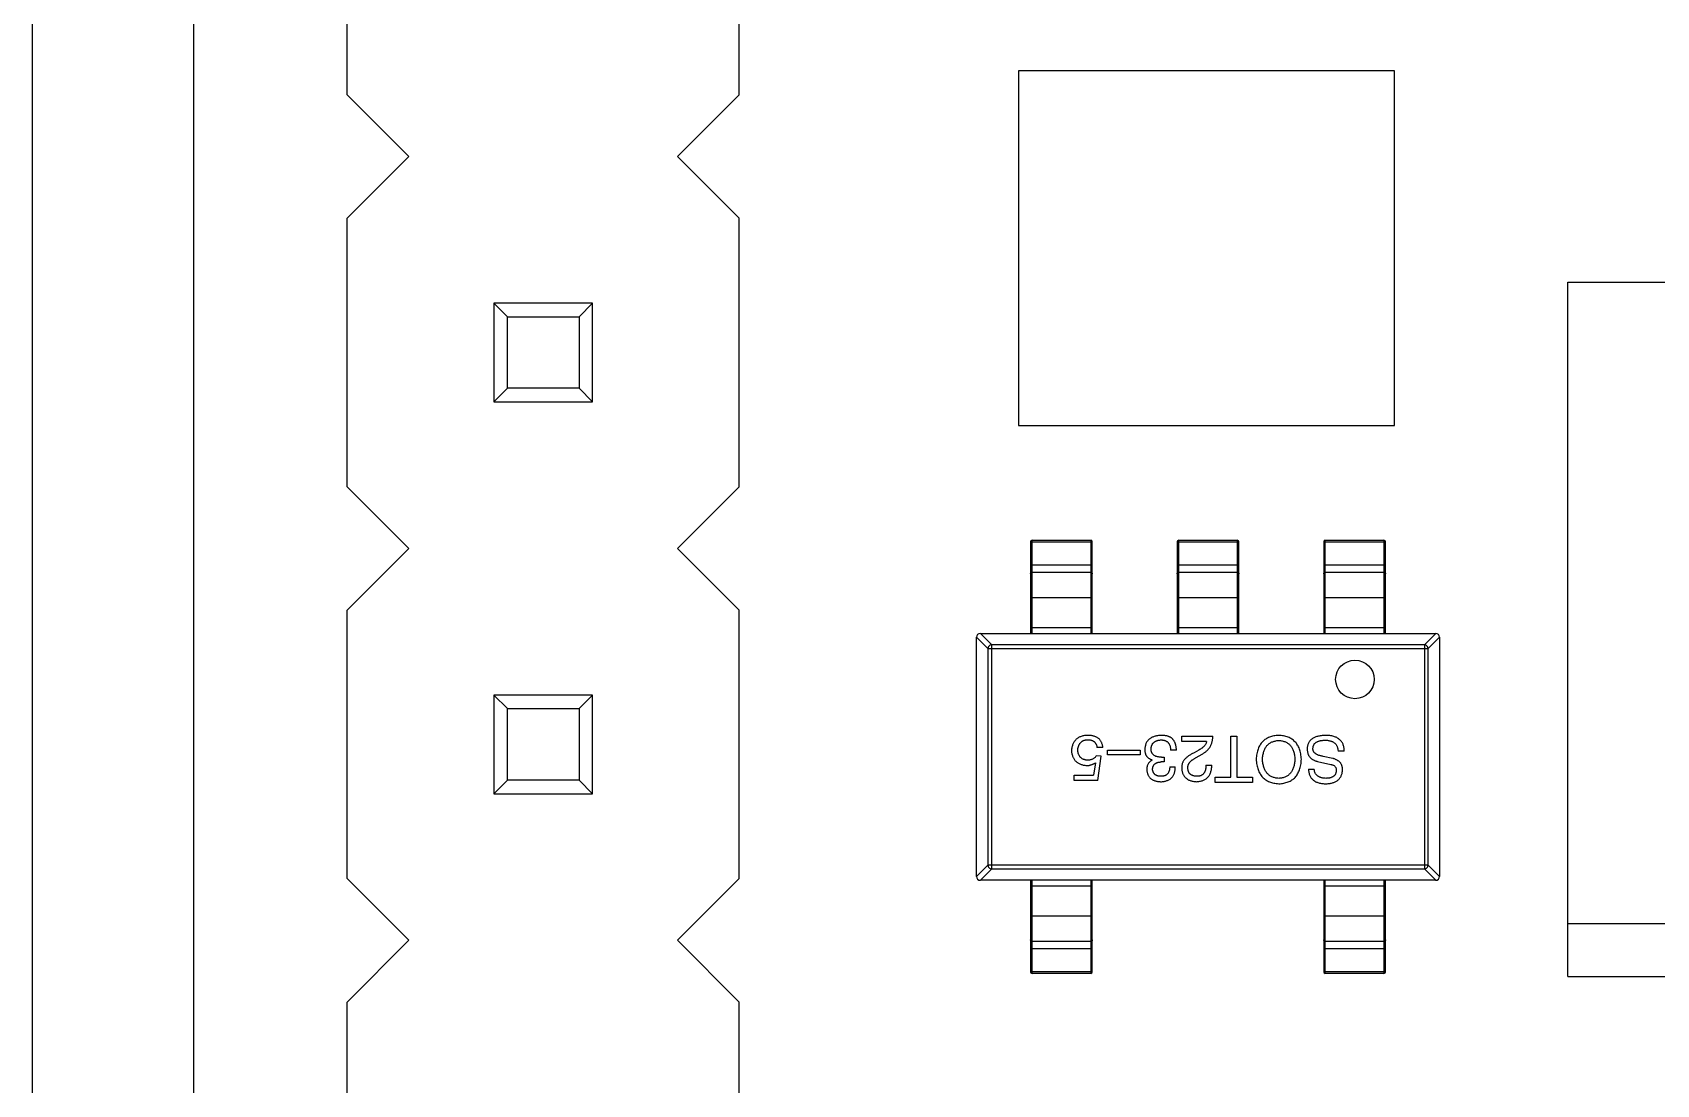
# Model space of a CAD drawing. Header units: millimetres. Extents: x -67 to 102, y -58 to 29.
# Drawn here: x 43.54 to 54.07, y -30.77 to -23.95 of the extents above; entities that cross this region are included whole.
import ezdxf

# ---------------------------------------------------------------- set-up
doc = ezdxf.new("R2010")
doc.units = ezdxf.units.MM
doc.header["$LTSCALE"] = 1.21
doc.header["$MEASUREMENT"] = 0
doc.layers.get('0').update_dxf_attribs({"linetype": 'CONTINUOUS'})

msp = doc.modelspace()

# ---------------------------------------------------------------- linework, layer by layer
at = {"color": 7, "linetype": 'Continuous'}
for p, q in [((43.542, -43.729), (43.542, 9.871)), ((44.592, 5.961), (44.584, -40.239)), ((45.582, -24.359), (45.582, -22.619)), ((48.122, -24.359), (48.122, -22.619)), ((49.931, -24.203), (49.931, -26.503)), ((52.368, -24.203), (49.931, -24.203)), ((52.368, -26.503), (52.368, -24.203)), ((45.982, -24.759), (45.582, -24.359)), ((48.122, -24.359), (47.722, -24.759)), ((45.582, -25.159), (45.982, -24.759)), ((47.722, -24.759), (48.122, -25.159)), ((45.582, -26.899), (45.582, -25.159)), ((48.122, -26.899), (48.122, -25.159)), ((53.492, -30.073), (53.492, -25.573)), ((53.492, -25.573), (55.248, -25.573)), ((46.621, -25.797), (46.532, -25.709)), ((46.532, -25.709), (46.532, -26.349)), ((47.172, -25.709), (46.532, -25.709)), ((47.084, -25.797), (47.172, -25.709)), ((47.172, -26.349), (47.172, -25.709)), ((46.621, -26.261), (46.621, -25.797)), ((46.621, -25.797), (47.084, -25.797)), ((47.084, -25.797), (47.084, -26.261)), ((46.532, -26.349), (46.621, -26.261)), ((47.084, -26.261), (46.621, -26.261)), ((47.172, -26.349), (47.084, -26.261)), ((46.532, -26.349), (47.172, -26.349)), ((49.931, -26.503), (52.368, -26.503)), ((45.982, -27.299), (45.582, -26.899)), ((48.122, -26.899), (47.722, -27.299)), ((50.01, -27.256), (50.01, -27.85)), ((50.01, -27.256), (50.02, -27.256)), ((50.02, -27.85), (50.02, -27.246)), ((50.02, -27.246), (50.4, -27.246)), ((50.02, -27.256), (50.4, -27.256)), ((50.4, -27.246), (50.4, -27.85)), ((50.4, -27.256), (50.41, -27.256)), ((50.41, -27.85), (50.41, -27.256)), ((50.96, -27.256), (50.96, -27.85)), ((50.96, -27.256), (50.97, -27.256)), ((50.97, -27.85), (50.97, -27.246)), ((50.97, -27.246), (51.35, -27.246)), ((50.97, -27.256), (51.35, -27.256)), ((51.35, -27.246), (51.35, -27.85)), ((51.35, -27.256), (51.36, -27.256)), ((51.36, -27.85), (51.36, -27.256)), ((51.91, -27.256), (51.91, -27.85)), ((51.91, -27.256), (51.92, -27.256)), ((51.92, -27.85), (51.92, -27.246)), ((51.92, -27.246), (52.3, -27.246)), ((51.92, -27.256), (52.3, -27.256)), ((52.3, -27.246), (52.3, -27.85)), ((52.3, -27.256), (52.31, -27.256)), ((52.31, -27.85), (52.31, -27.256)), ((45.582, -27.699), (45.982, -27.299)), ((47.722, -27.299), (48.122, -27.699)), ((50.02, -27.405), (50.01, -27.406)), ((50.02, -27.405), (50.4, -27.405)), ((50.4, -27.454), (50.02, -27.454)), ((50.41, -27.406), (50.4, -27.405)), ((50.97, -27.405), (50.96, -27.406)), ((50.97, -27.405), (51.35, -27.405)), ((51.35, -27.454), (50.97, -27.454)), ((51.36, -27.406), (51.35, -27.405)), ((51.92, -27.405), (51.91, -27.406)), ((51.92, -27.405), (52.3, -27.405)), ((52.3, -27.454), (51.92, -27.454)), ((52.31, -27.406), (52.3, -27.405)), ((50.4, -27.618), (50.02, -27.618)), ((51.35, -27.618), (50.97, -27.618)), ((52.3, -27.618), (51.92, -27.618)), ((45.582, -29.439), (45.582, -27.699)), ((48.122, -29.439), (48.122, -27.699)), ((49.66, -27.874), (49.734, -27.948)), ((49.66, -29.425), (49.66, -27.875)), ((49.759, -27.924), (49.685, -27.85)), ((49.685, -27.85), (52.635, -27.85)), ((50.01, -27.811), (50.41, -27.811)), ((50.96, -27.811), (51.36, -27.811)), ((51.91, -27.811), (52.31, -27.811)), ((52.636, -27.85), (52.562, -27.924)), ((52.586, -27.948), (52.66, -27.874)), ((52.66, -27.875), (52.66, -29.425)), ((49.734, -27.948), (49.734, -29.351)), ((49.734, -27.948), (52.586, -27.948)), ((49.759, -29.376), (49.759, -27.924)), ((52.562, -27.924), (49.759, -27.924)), ((52.562, -27.924), (52.562, -29.376)), ((52.586, -29.351), (52.586, -27.948)), ((46.621, -28.337), (46.532, -28.249)), ((46.532, -28.249), (46.532, -28.889)), ((47.172, -28.249), (46.532, -28.249)), ((47.084, -28.337), (47.172, -28.249)), ((47.172, -28.889), (47.172, -28.249)), ((46.621, -28.801), (46.621, -28.337)), ((46.621, -28.337), (47.084, -28.337)), ((47.084, -28.337), (47.084, -28.801)), ((50.99, -28.516), (51.191, -28.516)), ((50.99, -28.55), (50.99, -28.516)), ((51.308, -28.516), (51.347, -28.516)), ((51.308, -28.781), (51.308, -28.516)), ((51.347, -28.516), (51.347, -28.781)), ((50.479, -28.589), (50.441, -28.589)), ((50.509, -28.637), (50.509, -28.606)), ((50.509, -28.606), (50.72, -28.606)), ((50.72, -28.606), (50.72, -28.637)), ((50.955, -28.606), (50.917, -28.606)), ((51.15, -28.55), (50.99, -28.55)), ((51.101, -28.606), (51.07, -28.624)), ((52.042, -28.612), (52.003, -28.612)), ((50.43, -28.688), (50.418, -28.768)), ((50.467, -28.645), (50.436, -28.643)), ((50.446, -28.804), (50.467, -28.645)), ((50.72, -28.637), (50.509, -28.637)), ((50.799, -28.671), (50.799, -28.67)), ((50.876, -28.683), (50.857, -28.683)), ((50.858, -28.652), (50.876, -28.652)), ((50.876, -28.652), (50.876, -28.683)), ((50.912, -28.714), (50.948, -28.714)), ((51.083, -28.655), (51.123, -28.632)), ((51.147, -28.704), (51.185, -28.704)), ((51.811, -28.729), (51.849, -28.729)), ((51.87, -28.68), (51.955, -28.699)), ((51.968, -28.66), (51.906, -28.647)), ((46.532, -28.889), (46.621, -28.801)), ((47.084, -28.801), (46.621, -28.801)), ((47.172, -28.889), (47.084, -28.801)), ((50.293, -28.804), (50.293, -28.768)), ((50.293, -28.768), (50.418, -28.768)), ((50.446, -28.804), (50.293, -28.804)), ((51.206, -28.781), (51.308, -28.781)), ((51.206, -28.816), (51.206, -28.781)), ((51.449, -28.816), (51.206, -28.816)), ((51.347, -28.781), (51.449, -28.781)), ((51.449, -28.781), (51.449, -28.816)), ((46.532, -28.889), (47.172, -28.889)), ((49.734, -29.351), (49.66, -29.425)), ((52.586, -29.351), (49.734, -29.351)), ((52.66, -29.425), (52.586, -29.351)), ((45.982, -29.839), (45.582, -29.439)), ((48.122, -29.439), (47.722, -29.839)), ((49.685, -29.45), (49.759, -29.376)), ((52.635, -29.45), (49.685, -29.45)), ((49.759, -29.376), (52.562, -29.376)), ((50.01, -29.45), (50.01, -30.043)), ((50.02, -30.053), (50.02, -29.45)), ((50.4, -29.45), (50.4, -30.053)), ((50.41, -30.043), (50.41, -29.45)), ((51.91, -29.45), (51.91, -30.043)), ((51.92, -30.053), (51.92, -29.45)), ((52.3, -29.45), (52.3, -30.053)), ((52.31, -30.043), (52.31, -29.45)), ((52.562, -29.376), (52.636, -29.45)), ((50.41, -29.489), (50.01, -29.489)), ((52.31, -29.489), (51.91, -29.489)), ((50.02, -29.681), (50.4, -29.681)), ((51.92, -29.681), (52.3, -29.681)), ((70.692, -29.731), (53.492, -29.731)), ((45.582, -30.239), (45.982, -29.839)), ((47.722, -29.839), (48.122, -30.239)), ((50.02, -29.845), (50.4, -29.845)), ((51.92, -29.845), (52.3, -29.845)), ((50.01, -29.894), (50.02, -29.894)), ((50.4, -29.894), (50.02, -29.894)), ((50.4, -29.894), (50.41, -29.894)), ((51.91, -29.894), (51.92, -29.894)), ((52.3, -29.894), (51.92, -29.894)), ((52.3, -29.894), (52.31, -29.894)), ((50.02, -30.044), (50.01, -30.043)), ((50.4, -30.044), (50.02, -30.044)), ((50.4, -30.053), (50.02, -30.053)), ((50.41, -30.043), (50.4, -30.044)), ((51.92, -30.044), (51.91, -30.043)), ((52.3, -30.044), (51.92, -30.044)), ((52.3, -30.053), (51.92, -30.053)), ((52.31, -30.043), (52.3, -30.044)), ((53.492, -30.073), (70.692, -30.073)), ((45.582, -31.979), (45.582, -30.239)), ((48.122, -31.979), (48.122, -30.239))]:
    msp.add_line(p, q, dxfattribs=at)
msp.add_circle((52.112, -28.148), 0.125, dxfattribs=at)
for centre, radius, start, end in [((50.02, -27.256), 0.01, 90, 180), ((50.4, -27.256), 0.01, 0, 90), ((50.97, -27.256), 0.01, 90, 180), ((51.35, -27.256), 0.01, 0, 90), ((51.92, -27.256), 0.01, 90, 180), ((52.3, -27.256), 0.01, 0, 90), ((49.685, -27.875), 0.025, 90, 180), ((52.635, -27.875), 0.025, 0, 90), ((49.685, -29.425), 0.025, 180, 270), ((52.635, -29.425), 0.025, 270, 0), ((50.02, -30.043), 0.01, 180, 270), ((50.4, -30.043), 0.01, 270, 0), ((51.92, -30.043), 0.01, 180, 270), ((52.3, -30.043), 0.01, 270, 0)]:
    msp.add_arc(centre, radius, start, end, dxfattribs=at)
for points, knots in [([(50.01, -27.463), (50.01, -27.462), (50.011, -27.46), (50.013, -27.457), (50.016, -27.455), (50.019, -27.454), (50.02, -27.454)], [0, 0, 0, 0, 0.242809, 0.48985, 0.742832, 1, 1, 1, 1]), ([(50.4, -27.454), (50.401, -27.454), (50.404, -27.455), (50.407, -27.457), (50.41, -27.46), (50.41, -27.462), (50.41, -27.463)], [0, 0, 0, 0, 0.257168, 0.51015, 0.757191, 1, 1, 1, 1]), ([(50.96, -27.463), (50.96, -27.462), (50.961, -27.46), (50.963, -27.457), (50.966, -27.455), (50.969, -27.454), (50.97, -27.454)], [0, 0, 0, 0, 0.242809, 0.48985, 0.742832, 1, 1, 1, 1]), ([(51.35, -27.454), (51.351, -27.454), (51.354, -27.455), (51.357, -27.457), (51.36, -27.46), (51.36, -27.462), (51.36, -27.463)], [0, 0, 0, 0, 0.257168, 0.51015, 0.757191, 1, 1, 1, 1]), ([(51.91, -27.463), (51.91, -27.462), (51.911, -27.46), (51.913, -27.457), (51.916, -27.455), (51.919, -27.454), (51.92, -27.454)], [0, 0, 0, 0, 0.242809, 0.48985, 0.742832, 1, 1, 1, 1]), ([(52.3, -27.454), (52.301, -27.454), (52.304, -27.455), (52.307, -27.457), (52.31, -27.46), (52.31, -27.462), (52.31, -27.463)], [0, 0, 0, 0, 0.257168, 0.51015, 0.757191, 1, 1, 1, 1]), ([(50.02, -27.618), (50.019, -27.618), (50.016, -27.619), (50.013, -27.621), (50.011, -27.624), (50.01, -27.626), (50.01, -27.627)], [0, 0, 0, 0, 0.257168, 0.51015, 0.757191, 1, 1, 1, 1]), ([(50.41, -27.627), (50.41, -27.626), (50.41, -27.624), (50.407, -27.621), (50.404, -27.619), (50.401, -27.618), (50.4, -27.618)], [0, 0, 0, 0, 0.242809, 0.48985, 0.742832, 1, 1, 1, 1]), ([(50.97, -27.618), (50.969, -27.618), (50.966, -27.619), (50.963, -27.621), (50.961, -27.624), (50.96, -27.626), (50.96, -27.627)], [0, 0, 0, 0, 0.257168, 0.51015, 0.757191, 1, 1, 1, 1]), ([(51.36, -27.627), (51.36, -27.626), (51.36, -27.624), (51.357, -27.621), (51.354, -27.619), (51.351, -27.618), (51.35, -27.618)], [0, 0, 0, 0, 0.242809, 0.48985, 0.742832, 1, 1, 1, 1]), ([(51.92, -27.618), (51.919, -27.618), (51.916, -27.619), (51.913, -27.621), (51.911, -27.624), (51.91, -27.626), (51.91, -27.627)], [0, 0, 0, 0, 0.257168, 0.51015, 0.757191, 1, 1, 1, 1]), ([(52.31, -27.627), (52.31, -27.626), (52.31, -27.624), (52.307, -27.621), (52.304, -27.619), (52.301, -27.618), (52.3, -27.618)], [0, 0, 0, 0, 0.242809, 0.48985, 0.742832, 1, 1, 1, 1]), ([(49.759, -27.924), (49.755, -27.924), (49.749, -27.925), (49.741, -27.931), (49.736, -27.939), (49.734, -27.945), (49.734, -27.948)], [0, 0, 0, 0, 0.248875, 0.5, 0.751125, 1, 1, 1, 1]), ([(52.586, -27.948), (52.586, -27.945), (52.585, -27.939), (52.579, -27.931), (52.571, -27.925), (52.565, -27.924), (52.562, -27.924)], [0, 0, 0, 0, 0.248875, 0.5, 0.751125, 1, 1, 1, 1]), ([(50.384, -28.511), (50.38, -28.511), (50.372, -28.511), (50.36, -28.512), (50.349, -28.514), (50.339, -28.517), (50.329, -28.521), (50.321, -28.525), (50.313, -28.53), (50.306, -28.536), (50.299, -28.543), (50.294, -28.55), (50.289, -28.559), (50.284, -28.568), (50.281, -28.577), (50.278, -28.588), (50.276, -28.599), (50.276, -28.607), (50.275, -28.611)], [0, 0, 0, 0, 0.074337, 0.144658, 0.211298, 0.274399, 0.334717, 0.392948, 0.449757, 0.505394, 0.56075, 0.616858, 0.674126, 0.733366, 0.795021, 0.859694, 0.927941, 1, 1, 1, 1]), ([(50.479, -28.589), (50.478, -28.586), (50.478, -28.58), (50.476, -28.571), (50.473, -28.563), (50.47, -28.556), (50.466, -28.549), (50.462, -28.542), (50.457, -28.536), (50.451, -28.531), (50.445, -28.526), (50.438, -28.522), (50.43, -28.519), (50.422, -28.516), (50.413, -28.514), (50.404, -28.512), (50.394, -28.511), (50.387, -28.511), (50.384, -28.511)], [0, 0, 0, 0, 0.068545, 0.133544, 0.19542, 0.255245, 0.312812, 0.36916, 0.424791, 0.480307, 0.536971, 0.594633, 0.654367, 0.716937, 0.782022, 0.850991, 0.92325, 1, 1, 1, 1]), ([(50.857, -28.511), (50.853, -28.511), (50.845, -28.511), (50.833, -28.513), (50.822, -28.515), (50.812, -28.517), (50.803, -28.521), (50.794, -28.525), (50.786, -28.53), (50.779, -28.535), (50.773, -28.541), (50.767, -28.548), (50.762, -28.555), (50.758, -28.564), (50.755, -28.572), (50.753, -28.582), (50.751, -28.592), (50.75, -28.599), (50.75, -28.602)], [0, 0, 0, 0, 0.078078, 0.151942, 0.221594, 0.28726, 0.350176, 0.409768, 0.467648, 0.523784, 0.578904, 0.634014, 0.689819, 0.746826, 0.805875, 0.867063, 0.931764, 1, 1, 1, 1]), ([(50.911, -28.521), (50.909, -28.52), (50.906, -28.518), (50.9, -28.516), (50.894, -28.514), (50.887, -28.513), (50.88, -28.512), (50.873, -28.511), (50.865, -28.511), (50.859, -28.511), (50.857, -28.511)], [0, 0, 0, 0, 0.101955, 0.208983, 0.322698, 0.44339, 0.570851, 0.70629, 0.84885, 1, 1, 1, 1]), ([(51.123, -28.632), (51.125, -28.63), (51.131, -28.627), (51.138, -28.622), (51.146, -28.617), (51.152, -28.611), (51.158, -28.605), (51.164, -28.599), (51.169, -28.592), (51.174, -28.585), (51.178, -28.577), (51.181, -28.57), (51.184, -28.561), (51.187, -28.553), (51.189, -28.544), (51.19, -28.535), (51.191, -28.525), (51.191, -28.519), (51.191, -28.516)], [0, 0, 0, 0, 0.065828, 0.130094, 0.192451, 0.254037, 0.313974, 0.373757, 0.433048, 0.492243, 0.551902, 0.611758, 0.672678, 0.734814, 0.798569, 0.863693, 0.930488, 1, 1, 1, 1]), ([(51.618, -28.511), (51.612, -28.511), (51.602, -28.512), (51.586, -28.514), (51.572, -28.517), (51.558, -28.522), (51.545, -28.528), (51.534, -28.534), (51.523, -28.542), (51.513, -28.552), (51.505, -28.562), (51.497, -28.573), (51.49, -28.586), (51.485, -28.599), (51.48, -28.614), (51.476, -28.63), (51.474, -28.647), (51.473, -28.659), (51.472, -28.665)], [0, 0, 0, 0, 0.069543, 0.135551, 0.198218, 0.258467, 0.316451, 0.372703, 0.428457, 0.483848, 0.539952, 0.597251, 0.656588, 0.718448, 0.783219, 0.851581, 0.92366, 1, 1, 1, 1]), ([(51.766, -28.665), (51.765, -28.659), (51.764, -28.647), (51.761, -28.63), (51.758, -28.614), (51.753, -28.599), (51.747, -28.586), (51.74, -28.573), (51.733, -28.562), (51.724, -28.552), (51.714, -28.542), (51.703, -28.534), (51.692, -28.528), (51.679, -28.522), (51.665, -28.517), (51.65, -28.514), (51.634, -28.512), (51.624, -28.511), (51.618, -28.511)], [0, 0, 0, 0, 0.075921, 0.147605, 0.21565, 0.280144, 0.341762, 0.400894, 0.458022, 0.514147, 0.569605, 0.625256, 0.681857, 0.740217, 0.800617, 0.86368, 0.930079, 1, 1, 1, 1]), ([(51.921, -28.511), (51.916, -28.511), (51.907, -28.511), (51.894, -28.513), (51.881, -28.515), (51.87, -28.517), (51.859, -28.52), (51.85, -28.524), (51.841, -28.529), (51.833, -28.534), (51.826, -28.54), (51.82, -28.546), (51.815, -28.553), (51.811, -28.561), (51.807, -28.569), (51.805, -28.578), (51.803, -28.588), (51.803, -28.594), (51.803, -28.598)], [0, 0, 0, 0, 0.08539, 0.165926, 0.241159, 0.312046, 0.378904, 0.441563, 0.500906, 0.55769, 0.612, 0.665045, 0.717904, 0.770385, 0.824307, 0.880048, 0.938483, 1, 1, 1, 1]), ([(52.011, -28.537), (52.009, -28.535), (52.004, -28.53), (51.995, -28.525), (51.986, -28.521), (51.975, -28.517), (51.963, -28.514), (51.95, -28.512), (51.936, -28.511), (51.926, -28.511), (51.921, -28.511)], [0, 0, 0, 0, 0.09804, 0.200818, 0.309803, 0.427378, 0.554601, 0.691373, 0.839613, 1, 1, 1, 1]), ([(50.275, -28.611), (50.276, -28.614), (50.276, -28.621), (50.278, -28.631), (50.281, -28.64), (50.284, -28.649), (50.288, -28.657), (50.292, -28.665), (50.297, -28.672), (50.303, -28.678), (50.31, -28.684), (50.317, -28.689), (50.325, -28.693), (50.333, -28.697), (50.342, -28.7), (50.352, -28.703), (50.363, -28.705), (50.37, -28.705), (50.374, -28.706)], [0, 0, 0, 0, 0.070056, 0.136784, 0.200181, 0.261459, 0.320361, 0.377607, 0.434201, 0.490556, 0.547297, 0.604711, 0.66384, 0.725285, 0.788826, 0.855809, 0.925831, 1, 1, 1, 1]), ([(50.316, -28.606), (50.317, -28.603), (50.317, -28.598), (50.318, -28.591), (50.32, -28.584), (50.322, -28.578), (50.324, -28.572), (50.327, -28.567), (50.33, -28.562), (50.334, -28.558), (50.338, -28.554), (50.342, -28.55), (50.347, -28.547), (50.352, -28.544), (50.358, -28.542), (50.364, -28.541), (50.37, -28.539), (50.375, -28.539), (50.377, -28.539)], [0, 0, 0, 0, 0.076076, 0.147929, 0.216494, 0.28139, 0.343555, 0.403665, 0.461756, 0.518574, 0.57465, 0.630617, 0.687539, 0.745203, 0.805007, 0.867454, 0.932274, 1, 1, 1, 1]), ([(50.38, -28.671), (50.378, -28.671), (50.373, -28.671), (50.366, -28.67), (50.36, -28.668), (50.354, -28.666), (50.348, -28.664), (50.343, -28.661), (50.338, -28.657), (50.334, -28.653), (50.33, -28.649), (50.327, -28.644), (50.324, -28.639), (50.322, -28.633), (50.319, -28.627), (50.318, -28.62), (50.317, -28.613), (50.317, -28.608), (50.316, -28.606)], [0, 0, 0, 0, 0.071832, 0.140066, 0.204455, 0.266341, 0.32589, 0.383089, 0.439379, 0.495454, 0.551183, 0.608094, 0.666555, 0.726952, 0.789772, 0.856464, 0.926451, 1, 1, 1, 1]), ([(50.377, -28.539), (50.379, -28.539), (50.384, -28.539), (50.391, -28.539), (50.397, -28.54), (50.403, -28.542), (50.408, -28.543), (50.413, -28.546), (50.418, -28.548), (50.422, -28.551), (50.426, -28.555), (50.429, -28.558), (50.432, -28.563), (50.435, -28.567), (50.437, -28.572), (50.439, -28.578), (50.44, -28.583), (50.441, -28.587), (50.441, -28.589)], [0, 0, 0, 0, 0.076648, 0.148913, 0.217705, 0.28283, 0.345406, 0.405074, 0.462929, 0.519315, 0.57498, 0.630645, 0.68742, 0.745021, 0.804689, 0.866635, 0.93176, 1, 1, 1, 1]), ([(50.75, -28.602), (50.75, -28.605), (50.75, -28.609), (50.751, -28.615), (50.752, -28.621), (50.753, -28.626), (50.755, -28.632), (50.757, -28.637), (50.759, -28.641), (50.762, -28.646), (50.766, -28.65), (50.769, -28.653), (50.773, -28.657), (50.778, -28.66), (50.783, -28.663), (50.788, -28.666), (50.793, -28.668), (50.797, -28.669), (50.799, -28.67)], [0, 0, 0, 0, 0.071215, 0.138707, 0.20396, 0.266995, 0.327734, 0.387609, 0.445602, 0.503345, 0.561136, 0.618597, 0.677672, 0.738255, 0.799989, 0.863961, 0.930555, 1, 1, 1, 1]), ([(50.791, -28.598), (50.791, -28.595), (50.792, -28.591), (50.793, -28.585), (50.794, -28.579), (50.796, -28.574), (50.799, -28.569), (50.801, -28.564), (50.805, -28.56), (50.809, -28.556), (50.813, -28.553), (50.818, -28.55), (50.823, -28.547), (50.828, -28.545), (50.834, -28.543), (50.841, -28.542), (50.848, -28.541), (50.853, -28.54), (50.855, -28.54)], [0, 0, 0, 0, 0.068514, 0.133941, 0.195994, 0.255362, 0.312994, 0.369441, 0.424687, 0.480522, 0.537148, 0.594801, 0.654411, 0.716817, 0.781981, 0.850498, 0.923306, 1, 1, 1, 1]), ([(50.858, -28.652), (50.856, -28.652), (50.85, -28.652), (50.843, -28.651), (50.836, -28.65), (50.829, -28.648), (50.823, -28.647), (50.817, -28.644), (50.812, -28.641), (50.808, -28.638), (50.804, -28.635), (50.8, -28.631), (50.798, -28.626), (50.795, -28.621), (50.793, -28.616), (50.792, -28.61), (50.791, -28.604), (50.791, -28.6), (50.791, -28.598)], [0, 0, 0, 0, 0.082495, 0.159728, 0.232496, 0.300725, 0.365163, 0.425859, 0.483728, 0.538892, 0.592921, 0.646195, 0.699968, 0.754746, 0.811387, 0.870806, 0.933482, 1, 1, 1, 1]), ([(50.855, -28.54), (50.857, -28.54), (50.862, -28.54), (50.869, -28.541), (50.876, -28.542), (50.882, -28.544), (50.887, -28.546), (50.892, -28.549), (50.897, -28.553), (50.901, -28.556), (50.905, -28.561), (50.908, -28.566), (50.911, -28.571), (50.913, -28.577), (50.915, -28.584), (50.916, -28.591), (50.917, -28.598), (50.917, -28.603), (50.917, -28.606)], [0, 0, 0, 0, 0.071272, 0.13882, 0.201858, 0.262757, 0.320043, 0.376709, 0.431462, 0.486034, 0.541209, 0.597703, 0.65589, 0.717768, 0.782056, 0.850407, 0.92277, 1, 1, 1, 1]), ([(50.955, -28.606), (50.955, -28.603), (50.955, -28.598), (50.954, -28.59), (50.953, -28.583), (50.952, -28.576), (50.95, -28.569), (50.948, -28.563), (50.946, -28.557), (50.943, -28.552), (50.94, -28.546), (50.937, -28.542), (50.933, -28.537), (50.93, -28.533), (50.925, -28.529), (50.921, -28.526), (50.916, -28.523), (50.913, -28.521), (50.911, -28.521)], [0, 0, 0, 0, 0.078937, 0.154495, 0.226898, 0.296844, 0.363348, 0.427781, 0.48946, 0.549586, 0.607902, 0.664733, 0.720805, 0.776157, 0.831175, 0.886736, 0.943094, 1, 1, 1, 1]), ([(51.07, -28.624), (51.067, -28.625), (51.06, -28.628), (51.051, -28.633), (51.042, -28.639), (51.034, -28.644), (51.026, -28.649), (51.02, -28.655), (51.014, -28.661), (51.008, -28.667), (51.004, -28.673), (51, -28.68), (50.996, -28.686), (50.993, -28.693), (50.992, -28.7), (50.99, -28.707), (50.99, -28.715), (50.99, -28.72), (50.99, -28.722)], [0, 0, 0, 0, 0.082731, 0.161257, 0.236138, 0.307554, 0.375712, 0.440848, 0.502916, 0.562567, 0.619798, 0.675716, 0.73039, 0.78386, 0.837315, 0.890547, 0.944917, 1, 1, 1, 1]), ([(51.15, -28.55), (51.15, -28.553), (51.149, -28.558), (51.146, -28.565), (51.141, -28.573), (51.136, -28.58), (51.129, -28.587), (51.121, -28.593), (51.112, -28.6), (51.105, -28.604), (51.101, -28.606)], [0, 0, 0, 0, 0.103034, 0.208166, 0.318255, 0.434664, 0.559728, 0.695394, 0.841708, 1, 1, 1, 1]), ([(51.513, -28.665), (51.513, -28.66), (51.514, -28.651), (51.516, -28.638), (51.519, -28.626), (51.522, -28.614), (51.526, -28.604), (51.531, -28.594), (51.536, -28.585), (51.542, -28.577), (51.549, -28.57), (51.557, -28.563), (51.565, -28.558), (51.575, -28.553), (51.584, -28.55), (51.595, -28.547), (51.606, -28.544), (51.614, -28.544), (51.618, -28.543)], [0, 0, 0, 0, 0.077942, 0.152007, 0.221727, 0.288073, 0.351, 0.411526, 0.469701, 0.526016, 0.581668, 0.637084, 0.692684, 0.749573, 0.808409, 0.869306, 0.932836, 1, 1, 1, 1]), ([(51.618, -28.543), (51.622, -28.544), (51.63, -28.544), (51.641, -28.546), (51.652, -28.549), (51.662, -28.553), (51.671, -28.557), (51.68, -28.563), (51.687, -28.569), (51.694, -28.576), (51.701, -28.584), (51.706, -28.593), (51.711, -28.603), (51.715, -28.614), (51.718, -28.625), (51.72, -28.638), (51.722, -28.651), (51.723, -28.66), (51.723, -28.665)], [0, 0, 0, 0, 0.06765, 0.131591, 0.192902, 0.251442, 0.307964, 0.363592, 0.418442, 0.47374, 0.529963, 0.587768, 0.647917, 0.710953, 0.777434, 0.847168, 0.921622, 1, 1, 1, 1]), ([(51.803, -28.598), (51.803, -28.6), (51.803, -28.605), (51.804, -28.613), (51.805, -28.62), (51.807, -28.627), (51.809, -28.634), (51.812, -28.64), (51.815, -28.646), (51.819, -28.651), (51.824, -28.656), (51.829, -28.66), (51.834, -28.665), (51.841, -28.668), (51.847, -28.672), (51.854, -28.675), (51.862, -28.677), (51.867, -28.679), (51.87, -28.68)], [0, 0, 0, 0, 0.069111, 0.134881, 0.198727, 0.259407, 0.319007, 0.377056, 0.434317, 0.491571, 0.548636, 0.606792, 0.666243, 0.727818, 0.791484, 0.858071, 0.927249, 1, 1, 1, 1]), ([(51.84, -28.593), (51.841, -28.591), (51.841, -28.587), (51.842, -28.581), (51.844, -28.576), (51.846, -28.571), (51.849, -28.566), (51.852, -28.562), (51.857, -28.559), (51.861, -28.555), (51.867, -28.552), (51.873, -28.55), (51.879, -28.547), (51.886, -28.545), (51.894, -28.544), (51.902, -28.543), (51.911, -28.542), (51.918, -28.542), (51.921, -28.542)], [0, 0, 0, 0, 0.05617, 0.109836, 0.161504, 0.212099, 0.262487, 0.313111, 0.36568, 0.419737, 0.477556, 0.53817, 0.603387, 0.672532, 0.746929, 0.825941, 0.910245, 1, 1, 1, 1]), ([(51.906, -28.647), (51.903, -28.646), (51.897, -28.645), (51.889, -28.643), (51.882, -28.641), (51.875, -28.639), (51.869, -28.636), (51.863, -28.633), (51.858, -28.63), (51.854, -28.627), (51.85, -28.623), (51.846, -28.62), (51.844, -28.616), (51.842, -28.611), (51.841, -28.607), (51.84, -28.602), (51.84, -28.598), (51.84, -28.594), (51.84, -28.593)], [0, 0, 0, 0, 0.0932, 0.181198, 0.26306, 0.339627, 0.41092, 0.477479, 0.538825, 0.596824, 0.650619, 0.702235, 0.751666, 0.79967, 0.847759, 0.896274, 0.946739, 1, 1, 1, 1]), ([(51.921, -28.542), (51.924, -28.542), (51.93, -28.542), (51.939, -28.543), (51.948, -28.545), (51.956, -28.547), (51.963, -28.549), (51.97, -28.552), (51.976, -28.556), (51.981, -28.56), (51.986, -28.565), (51.99, -28.57), (51.994, -28.576), (51.997, -28.582), (51.999, -28.589), (52.001, -28.596), (52.002, -28.604), (52.003, -28.61), (52.003, -28.612)], [0, 0, 0, 0, 0.079335, 0.15404, 0.224955, 0.291021, 0.353982, 0.414027, 0.47178, 0.527247, 0.581879, 0.636096, 0.691322, 0.747597, 0.806328, 0.867466, 0.932039, 1, 1, 1, 1]), ([(52.042, -28.612), (52.042, -28.608), (52.042, -28.6), (52.041, -28.589), (52.039, -28.578), (52.035, -28.568), (52.031, -28.559), (52.025, -28.551), (52.019, -28.543), (52.014, -28.539), (52.011, -28.537)], [0, 0, 0, 0, 0.144278, 0.280018, 0.408467, 0.530887, 0.648749, 0.76463, 0.881475, 1, 1, 1, 1]), ([(50.374, -28.706), (50.376, -28.706), (50.381, -28.706), (50.389, -28.705), (50.396, -28.703), (50.403, -28.701), (50.41, -28.699), (50.417, -28.696), (50.423, -28.692), (50.427, -28.689), (50.43, -28.688)], [0, 0, 0, 0, 0.129488, 0.255609, 0.38009, 0.502685, 0.625504, 0.749031, 0.873124, 1, 1, 1, 1]), ([(50.436, -28.643), (50.434, -28.646), (50.431, -28.65), (50.425, -28.656), (50.418, -28.661), (50.412, -28.664), (50.404, -28.668), (50.397, -28.67), (50.389, -28.671), (50.383, -28.671), (50.38, -28.671)], [0, 0, 0, 0, 0.132471, 0.259199, 0.382453, 0.502638, 0.622849, 0.744865, 0.870389, 1, 1, 1, 1]), ([(50.799, -28.671), (50.796, -28.673), (50.791, -28.676), (50.783, -28.681), (50.777, -28.688), (50.772, -28.695), (50.768, -28.703), (50.765, -28.713), (50.764, -28.723), (50.763, -28.73), (50.763, -28.734)], [0, 0, 0, 0, 0.125227, 0.244792, 0.361427, 0.478215, 0.59667, 0.722058, 0.856314, 1, 1, 1, 1]), ([(50.801, -28.73), (50.801, -28.728), (50.801, -28.725), (50.802, -28.72), (50.803, -28.715), (50.805, -28.71), (50.807, -28.706), (50.809, -28.702), (50.812, -28.699), (50.816, -28.695), (50.819, -28.693), (50.823, -28.69), (50.828, -28.688), (50.833, -28.686), (50.838, -28.685), (50.844, -28.684), (50.85, -28.683), (50.854, -28.683), (50.857, -28.683)], [0, 0, 0, 0, 0.067741, 0.131599, 0.192143, 0.249977, 0.306453, 0.361639, 0.416449, 0.471489, 0.527582, 0.584873, 0.644974, 0.70814, 0.77492, 0.845909, 0.920585, 1, 1, 1, 1]), ([(50.855, -28.776), (50.853, -28.776), (50.849, -28.776), (50.843, -28.775), (50.838, -28.774), (50.833, -28.773), (50.828, -28.771), (50.824, -28.769), (50.82, -28.767), (50.816, -28.764), (50.813, -28.761), (50.81, -28.758), (50.808, -28.754), (50.805, -28.75), (50.804, -28.745), (50.802, -28.741), (50.801, -28.736), (50.801, -28.732), (50.801, -28.73)], [0, 0, 0, 0, 0.078051, 0.151197, 0.220412, 0.286742, 0.34933, 0.409464, 0.467368, 0.52298, 0.578639, 0.633998, 0.690142, 0.746855, 0.805868, 0.867776, 0.932345, 1, 1, 1, 1]), ([(50.853, -28.811), (50.857, -28.811), (50.865, -28.81), (50.875, -28.809), (50.885, -28.807), (50.894, -28.804), (50.903, -28.801), (50.911, -28.796), (50.918, -28.792), (50.924, -28.786), (50.93, -28.779), (50.935, -28.772), (50.939, -28.764), (50.942, -28.756), (50.945, -28.746), (50.947, -28.736), (50.948, -28.725), (50.948, -28.718), (50.948, -28.714)], [0, 0, 0, 0, 0.073232, 0.142595, 0.207997, 0.270074, 0.329156, 0.386529, 0.441846, 0.496976, 0.551877, 0.607941, 0.665637, 0.725446, 0.788542, 0.855101, 0.925196, 1, 1, 1, 1]), ([(50.912, -28.714), (50.912, -28.716), (50.912, -28.721), (50.911, -28.728), (50.91, -28.735), (50.908, -28.741), (50.906, -28.747), (50.904, -28.752), (50.901, -28.757), (50.897, -28.761), (50.894, -28.764), (50.889, -28.768), (50.885, -28.77), (50.879, -28.772), (50.874, -28.774), (50.868, -28.775), (50.862, -28.776), (50.857, -28.776), (50.855, -28.776)], [0, 0, 0, 0, 0.078134, 0.15164, 0.221358, 0.286689, 0.348614, 0.407697, 0.464247, 0.520153, 0.574432, 0.629291, 0.684538, 0.742032, 0.801329, 0.863637, 0.930123, 1, 1, 1, 1]), ([(50.99, -28.722), (50.99, -28.726), (50.991, -28.732), (50.992, -28.742), (50.994, -28.751), (50.997, -28.759), (51.001, -28.767), (51.005, -28.774), (51.01, -28.78), (51.016, -28.786), (51.022, -28.791), (51.029, -28.796), (51.036, -28.8), (51.044, -28.804), (51.053, -28.806), (51.063, -28.808), (51.073, -28.81), (51.08, -28.81), (51.083, -28.811)], [0, 0, 0, 0, 0.070688, 0.137741, 0.201612, 0.262778, 0.321223, 0.378455, 0.434411, 0.490146, 0.546362, 0.603392, 0.662208, 0.723401, 0.787372, 0.85442, 0.925153, 1, 1, 1, 1]), ([(51.029, -28.724), (51.029, -28.722), (51.029, -28.719), (51.029, -28.714), (51.03, -28.709), (51.031, -28.705), (51.033, -28.7), (51.035, -28.696), (51.038, -28.691), (51.041, -28.687), (51.045, -28.682), (51.049, -28.678), (51.053, -28.674), (51.058, -28.67), (51.064, -28.666), (51.07, -28.662), (51.076, -28.659), (51.081, -28.656), (51.083, -28.655)], [0, 0, 0, 0, 0.052237, 0.103888, 0.155485, 0.207395, 0.259864, 0.31356, 0.369176, 0.4266, 0.486836, 0.550048, 0.61567, 0.685271, 0.75824, 0.834614, 0.915635, 1, 1, 1, 1]), ([(51.088, -28.776), (51.086, -28.776), (51.082, -28.776), (51.075, -28.775), (51.069, -28.774), (51.064, -28.772), (51.059, -28.77), (51.054, -28.768), (51.049, -28.765), (51.045, -28.762), (51.042, -28.759), (51.039, -28.755), (51.036, -28.751), (51.034, -28.746), (51.032, -28.741), (51.031, -28.736), (51.03, -28.73), (51.029, -28.726), (51.029, -28.724)], [0, 0, 0, 0, 0.076112, 0.148436, 0.216883, 0.281466, 0.34298, 0.402356, 0.459881, 0.51546, 0.571111, 0.62658, 0.683162, 0.741007, 0.801404, 0.863825, 0.930544, 1, 1, 1, 1]), ([(51.083, -28.811), (51.087, -28.81), (51.095, -28.81), (51.107, -28.808), (51.117, -28.806), (51.127, -28.803), (51.136, -28.799), (51.144, -28.794), (51.152, -28.789), (51.159, -28.782), (51.165, -28.775), (51.17, -28.768), (51.174, -28.759), (51.178, -28.749), (51.181, -28.739), (51.183, -28.728), (51.184, -28.716), (51.185, -28.708), (51.185, -28.704)], [0, 0, 0, 0, 0.07282, 0.141057, 0.2062, 0.267672, 0.326735, 0.383519, 0.439188, 0.494454, 0.549628, 0.605958, 0.66397, 0.72402, 0.787502, 0.854127, 0.925065, 1, 1, 1, 1]), ([(51.147, -28.704), (51.147, -28.707), (51.147, -28.713), (51.146, -28.721), (51.145, -28.728), (51.143, -28.736), (51.141, -28.742), (51.138, -28.748), (51.135, -28.753), (51.132, -28.758), (51.128, -28.763), (51.123, -28.766), (51.119, -28.769), (51.113, -28.772), (51.108, -28.774), (51.102, -28.775), (51.095, -28.776), (51.091, -28.776), (51.088, -28.776)], [0, 0, 0, 0, 0.082594, 0.15978, 0.232961, 0.301462, 0.365595, 0.426678, 0.484662, 0.540809, 0.595146, 0.648401, 0.702272, 0.757102, 0.813447, 0.872233, 0.934055, 1, 1, 1, 1]), ([(51.472, -28.665), (51.473, -28.671), (51.474, -28.683), (51.476, -28.701), (51.48, -28.717), (51.485, -28.732), (51.49, -28.746), (51.497, -28.759), (51.505, -28.771), (51.513, -28.782), (51.523, -28.791), (51.534, -28.799), (51.545, -28.806), (51.558, -28.812), (51.572, -28.817), (51.586, -28.82), (51.602, -28.823), (51.612, -28.823), (51.618, -28.824)], [0, 0, 0, 0, 0.077567, 0.150676, 0.219857, 0.285465, 0.347921, 0.407823, 0.465422, 0.52175, 0.577087, 0.632521, 0.688224, 0.745558, 0.804966, 0.866649, 0.931596, 1, 1, 1, 1]), ([(51.618, -28.789), (51.614, -28.789), (51.606, -28.788), (51.595, -28.786), (51.584, -28.783), (51.575, -28.779), (51.565, -28.775), (51.557, -28.769), (51.549, -28.762), (51.542, -28.755), (51.536, -28.747), (51.531, -28.738), (51.526, -28.728), (51.522, -28.717), (51.519, -28.705), (51.516, -28.692), (51.514, -28.679), (51.513, -28.67), (51.513, -28.665)], [0, 0, 0, 0, 0.066185, 0.128757, 0.188826, 0.247016, 0.303201, 0.358331, 0.413554, 0.469092, 0.525618, 0.584057, 0.64487, 0.708721, 0.775674, 0.846303, 0.920903, 1, 1, 1, 1]), ([(51.618, -28.824), (51.624, -28.824), (51.635, -28.823), (51.651, -28.821), (51.665, -28.817), (51.679, -28.813), (51.692, -28.807), (51.704, -28.8), (51.715, -28.792), (51.725, -28.783), (51.734, -28.772), (51.741, -28.76), (51.748, -28.747), (51.753, -28.733), (51.758, -28.718), (51.762, -28.701), (51.764, -28.683), (51.765, -28.671), (51.766, -28.665)], [0, 0, 0, 0, 0.069152, 0.134813, 0.197211, 0.256568, 0.314021, 0.370015, 0.425333, 0.480469, 0.536197, 0.593559, 0.65308, 0.715045, 0.780396, 0.8495, 0.922535, 1, 1, 1, 1]), ([(51.723, -28.665), (51.723, -28.67), (51.722, -28.679), (51.72, -28.693), (51.718, -28.705), (51.715, -28.717), (51.711, -28.728), (51.706, -28.738), (51.701, -28.748), (51.694, -28.756), (51.687, -28.763), (51.68, -28.77), (51.671, -28.775), (51.662, -28.78), (51.652, -28.784), (51.641, -28.787), (51.63, -28.788), (51.622, -28.789), (51.618, -28.789)], [0, 0, 0, 0, 0.079527, 0.154518, 0.225493, 0.292262, 0.355914, 0.416367, 0.47473, 0.531171, 0.586124, 0.640791, 0.696133, 0.751962, 0.809861, 0.870342, 0.93333, 1, 1, 1, 1]), ([(51.811, -28.729), (51.811, -28.733), (51.812, -28.74), (51.813, -28.751), (51.816, -28.761), (51.819, -28.77), (51.823, -28.779), (51.829, -28.787), (51.835, -28.794), (51.842, -28.8), (51.849, -28.806), (51.858, -28.811), (51.867, -28.815), (51.878, -28.818), (51.889, -28.821), (51.901, -28.822), (51.914, -28.824), (51.923, -28.824), (51.927, -28.824)], [0, 0, 0, 0, 0.067746, 0.131468, 0.192012, 0.249947, 0.305924, 0.360562, 0.415062, 0.46941, 0.524967, 0.582613, 0.642659, 0.706195, 0.77304, 0.844305, 0.919608, 1, 1, 1, 1]), ([(51.924, -28.789), (51.921, -28.789), (51.915, -28.789), (51.907, -28.788), (51.9, -28.786), (51.892, -28.784), (51.886, -28.782), (51.88, -28.779), (51.874, -28.776), (51.869, -28.773), (51.865, -28.769), (51.861, -28.764), (51.857, -28.759), (51.854, -28.754), (51.852, -28.748), (51.85, -28.742), (51.849, -28.736), (51.849, -28.731), (51.849, -28.729)], [0, 0, 0, 0, 0.080942, 0.15724, 0.229821, 0.297692, 0.36242, 0.423911, 0.482196, 0.539298, 0.594482, 0.64892, 0.70322, 0.758404, 0.815258, 0.874182, 0.93522, 1, 1, 1, 1]), ([(51.955, -28.699), (51.958, -28.7), (51.963, -28.701), (51.971, -28.703), (51.977, -28.706), (51.982, -28.711), (51.986, -28.716), (51.989, -28.722), (51.991, -28.729), (51.991, -28.734), (51.991, -28.737)], [0, 0, 0, 0, 0.148023, 0.281917, 0.403558, 0.517739, 0.629599, 0.744162, 0.865862, 1, 1, 1, 1]), ([(52.032, -28.732), (52.032, -28.73), (52.032, -28.725), (52.031, -28.719), (52.03, -28.713), (52.028, -28.707), (52.026, -28.702), (52.023, -28.696), (52.02, -28.691), (52.016, -28.687), (52.012, -28.682), (52.007, -28.678), (52.002, -28.675), (51.996, -28.671), (51.99, -28.668), (51.983, -28.665), (51.976, -28.662), (51.971, -28.661), (51.968, -28.66)], [0, 0, 0, 0, 0.063238, 0.123934, 0.183175, 0.240763, 0.297716, 0.35399, 0.41043, 0.466931, 0.525151, 0.585145, 0.647083, 0.711121, 0.778546, 0.84866, 0.922421, 1, 1, 1, 1]), ([(50.763, -28.734), (50.763, -28.737), (50.764, -28.742), (50.766, -28.751), (50.768, -28.759), (50.771, -28.766), (50.774, -28.773), (50.778, -28.779), (50.783, -28.785), (50.788, -28.79), (50.794, -28.794), (50.801, -28.798), (50.808, -28.802), (50.816, -28.805), (50.824, -28.807), (50.834, -28.809), (50.843, -28.81), (50.85, -28.81), (50.853, -28.811)], [0, 0, 0, 0, 0.067521, 0.132139, 0.193339, 0.252064, 0.309083, 0.364848, 0.420021, 0.475612, 0.532002, 0.589602, 0.649896, 0.712634, 0.778603, 0.848416, 0.922155, 1, 1, 1, 1]), ([(51.991, -28.737), (51.991, -28.739), (51.991, -28.743), (51.99, -28.749), (51.989, -28.754), (51.987, -28.759), (51.985, -28.764), (51.982, -28.768), (51.978, -28.772), (51.974, -28.776), (51.97, -28.779), (51.965, -28.781), (51.959, -28.784), (51.953, -28.786), (51.947, -28.787), (51.94, -28.788), (51.932, -28.789), (51.927, -28.789), (51.924, -28.789)], [0, 0, 0, 0, 0.06343, 0.124222, 0.181144, 0.236526, 0.290131, 0.343393, 0.396288, 0.450954, 0.506479, 0.565175, 0.627059, 0.692946, 0.76251, 0.836996, 0.915797, 1, 1, 1, 1]), ([(51.927, -28.824), (51.931, -28.824), (51.939, -28.823), (51.951, -28.822), (51.961, -28.82), (51.971, -28.817), (51.98, -28.814), (51.989, -28.81), (51.997, -28.805), (52.004, -28.799), (52.01, -28.793), (52.015, -28.786), (52.02, -28.779), (52.024, -28.771), (52.027, -28.762), (52.03, -28.753), (52.031, -28.743), (52.032, -28.736), (52.032, -28.732)], [0, 0, 0, 0, 0.077604, 0.150579, 0.220083, 0.285578, 0.347594, 0.407359, 0.464757, 0.520774, 0.5761, 0.631449, 0.687327, 0.744836, 0.804268, 0.865895, 0.931164, 1, 1, 1, 1]), ([(49.734, -29.351), (49.734, -29.354), (49.736, -29.361), (49.741, -29.369), (49.749, -29.374), (49.755, -29.376), (49.759, -29.376)], [0, 0, 0, 0, 0.248875, 0.5, 0.751125, 1, 1, 1, 1]), ([(52.562, -29.376), (52.565, -29.376), (52.571, -29.374), (52.579, -29.369), (52.585, -29.361), (52.586, -29.354), (52.586, -29.351)], [0, 0, 0, 0, 0.248875, 0.5, 0.751125, 1, 1, 1, 1]), ([(50.01, -29.672), (50.01, -29.673), (50.011, -29.676), (50.013, -29.679), (50.016, -29.681), (50.019, -29.681), (50.02, -29.681)], [0, 0, 0, 0, 0.242809, 0.48985, 0.742832, 1, 1, 1, 1]), ([(50.4, -29.681), (50.401, -29.681), (50.404, -29.681), (50.407, -29.679), (50.41, -29.676), (50.41, -29.673), (50.41, -29.672)], [0, 0, 0, 0, 0.257168, 0.51015, 0.757191, 1, 1, 1, 1]), ([(51.91, -29.672), (51.91, -29.673), (51.911, -29.676), (51.913, -29.679), (51.916, -29.681), (51.919, -29.681), (51.92, -29.681)], [0, 0, 0, 0, 0.242809, 0.48985, 0.742832, 1, 1, 1, 1]), ([(52.3, -29.681), (52.301, -29.681), (52.304, -29.681), (52.307, -29.679), (52.31, -29.676), (52.31, -29.673), (52.31, -29.672)], [0, 0, 0, 0, 0.257168, 0.51015, 0.757191, 1, 1, 1, 1]), ([(50.02, -29.845), (50.019, -29.845), (50.016, -29.845), (50.013, -29.843), (50.011, -29.84), (50.01, -29.837), (50.01, -29.836)], [0, 0, 0, 0, 0.257168, 0.51015, 0.757191, 1, 1, 1, 1]), ([(50.41, -29.836), (50.41, -29.837), (50.41, -29.84), (50.407, -29.843), (50.404, -29.845), (50.401, -29.845), (50.4, -29.845)], [0, 0, 0, 0, 0.242809, 0.48985, 0.742832, 1, 1, 1, 1]), ([(51.92, -29.845), (51.919, -29.845), (51.916, -29.845), (51.913, -29.843), (51.911, -29.84), (51.91, -29.837), (51.91, -29.836)], [0, 0, 0, 0, 0.257168, 0.51015, 0.757191, 1, 1, 1, 1]), ([(52.31, -29.836), (52.31, -29.837), (52.31, -29.84), (52.307, -29.843), (52.304, -29.845), (52.301, -29.845), (52.3, -29.845)], [0, 0, 0, 0, 0.242809, 0.48985, 0.742832, 1, 1, 1, 1])]:
    msp.add_open_spline(points, degree=3, knots=knots, dxfattribs=at)

doc.saveas('drawing.dxf')
